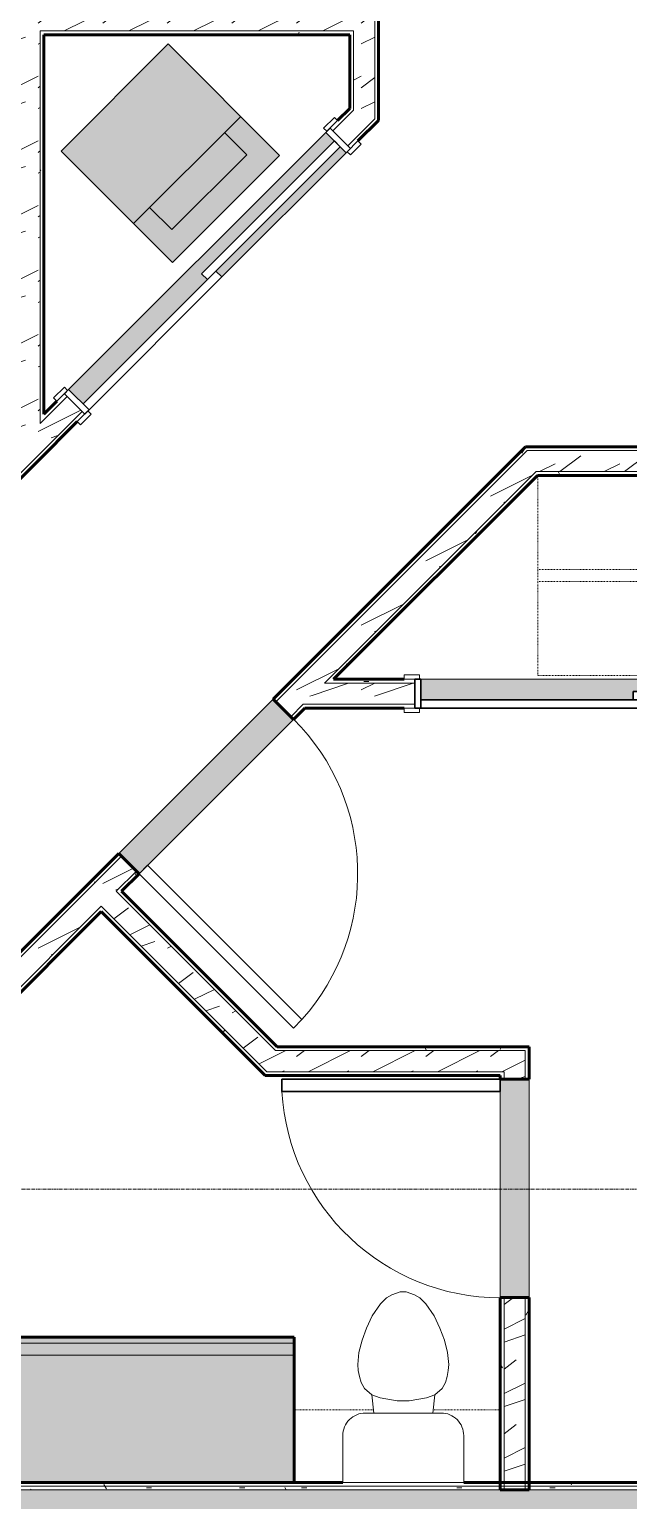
# Model space of a CAD drawing. Header units: inches. Extents: x -4061 to -1937, y 9836 to 11171.
# Drawn here: x -2349.9 to -2251.1, y 10415.8 to 10658.6 of the extents above; entities that cross this region are included whole.
import ezdxf

# ---------------------------------------------------------------- set-up
doc = ezdxf.new("R2010")
doc.units = ezdxf.units.IN
doc.header["$MEASUREMENT"] = 0
doc.linetypes.add('Dash', pattern=[0.25, 0.125, -0.125])
doc.linetypes.add('Grid Line 1_2_', pattern=[0.8749999999999999, 0.4999999999999999, -0.125, 0.125, -0.125])
for name, color, linetype, lineweight in [('0-1', 7, 'Continuous', 5), ('0-2', 250, 'Continuous', 9), ('A-DOOR-1', 250, 'Continuous', 9), ('A-DOOR-2', 50, 'Continuous', 30), ('A-DOOR-FRAM-1', 50, 'Continuous', 30), ('A-WALL', 113, 'Continuous', 18), ('A-WALL-1', 8, 'Continuous', 5), ('A-WALL-2', 10, 'Continuous', 60), ('A-WALL-3', 7, 'Continuous', 18), ('A-WALL-PATT-1', 250, 'Continuous', 9), ('A-WALL-PATT-2', 253, 'Continuous', 9), ('A-WALL-PATT-4', 111, 'Continuous', 9), ('I-WALL-2', 2, 'Continuous', 60), ('P-SANR-FIXT-2', 250, 'Continuous', 9), ('P-SANR-FIXT-3', 55, 'Continuous', 9), ('Q-CASE-1', 253, 'Continuous', 9), ('Q-CASE-2', 10, 'Continuous', 60), ('Q-CASE-3', 250, 'Continuous', 9), ('Q-CASE-HDLN-1', 250, 'Dash', 9), ('S-GRID-1', 1, 'Grid Line 1_2_', 9)]:
    doc.layers.add(name, color=color, linetype=linetype, lineweight=lineweight)
pattern_1 = [(0, (-88.066, -241.96), (20.48, 5.12), [0.845, -14.515, 0.845, -14.515, -81.92]), (0, (-88.066, -241.96), (20.48, 5.12), [-30.72, 0.845, -29.875, 0.845, -14.515, -35.84]), (0, (-88.066, -241.96), (20.48, 5.12), [-76.8, 0.845, -9.395, 0.845, -24.755]), (120, (-80.38600000000001, -239.4), (-14.67405006737632, 15.1762002695053), [0.8449999999999999, -14.515, 0.8449999999999999, -14.515, -81.91999999999999]), (120, (-80.38600000000001, -239.4), (-14.67405006737632, 15.1762002695053), [-30.72, 0.8449999999999999, -29.875, 0.8449999999999999, -14.515, -35.84]), (120, (-80.38600000000001, -239.4), (-14.67405006737632, 15.1762002695053), [-76.79999999999998, 0.8449999999999999, -9.394999999999998, 0.8449999999999999, -24.755]), (240, (-77.82600000000001, -229.16), (-5.805949932623669, -20.2962002695053), [0.845, -14.515, 0.845, -14.515, -81.92]), (240, (-77.82600000000001, -229.16), (-5.805949932623669, -20.2962002695053), [-30.72, 0.845, -29.875, 0.845, -14.515, -35.84]), (240, (-77.82600000000001, -229.16), (-5.805949932623669, -20.2962002695053), [-76.8, 0.845, -9.395, 0.845, -24.755])]
pattern_2 = [(216.87, (-83.801, -231.298), (31.98716190389133, 21.32545714244463), [5.331, -47.981]), (206.565, (-77.404, -234.497), (-10.66247606731217, -10.66200980650436), [11.921, -11.921]), (198.435, (-77.404, -239.828), (-21.3244936496746, -10.66258686177925), [6.743999999999999, -26.974])]

# ---------------------------------------------------------------- blocks, each defined once
blk = doc.blocks.new('Single-Flush - 36_ x 84_-1372839-ENLARGED RCP - 2ND FLOOR PLAN - WEST')
at = {"layer": 'A-DOOR-1'}
blk.add_arc((18.00000000000094, 2.374999999999582), 36.06659275674493, 93.17885224191846, 179.9999999999998, dxfattribs=at)
at = {"layer": 'A-DOOR-2'}
for p, q in [((16, 2.374999999999781), (16, 38.38609708243906)), ((18.00000000000094, 38.38609708243906), (16, 38.38609708243906)), ((18.00000000000094, 2.374999999999781), (18.00000000000094, 38.38609708243906)), ((18.00000000000094, 2.374999999999781), (16, 2.374999999999781))]:
    blk.add_line(p, q, dxfattribs=at)
blk = doc.blocks.new('OD_CW_Closet - OD_CW_Closet-2069095-ENLARGED RCP - 2ND FLOOR PLAN - WEST')
at = {"layer": 'Q-CASE-HDLN-1'}
for p, q in [((0.7377049180327883, 8.999999999999615), (25.08857483285155, 8.999999999999615)), ((0.7377049180327869, -22.34999998190266), (0.7377049180327869, 7.650000018098431)), ((27.58857483285162, 8.999999999999615), (100.0885748328516, 8.999999999999615)), ((105.0885748328518, 8.999999999999615), (158.0498261120873, 8.999999999999615)), ((158.0498261120873, 8.999999999999615), (158.0498261120873, -24.00000000000042)), ((0.7377049180327883, -6.500000000000378), (158.0498261120873, -6.500000000000378)), ((0.7377049180327883, -8.500000000000377), (158.0498261120873, -8.500000000000377))]:
    blk.add_line(p, q, dxfattribs=at)
blk = doc.blocks.new('FOLDING_SLIDING CLOSET - 72_ x 80_-1372885-ENLARGED RCP - 2ND FLOOR PLAN - WEST')
at = {"layer": 'A-DOOR-1'}
for p, q in [((-38.75000000000009, 3.250000000038078), (-36.25000000000008, 3.250000000038078)), ((-38.75000000000009, 2.500000000038504), (-38.75000000000009, 3.250000000038078)), ((-36.25000000000008, 2.500000000038504), (-38.75000000000009, 2.500000000038504)), ((-36.25000000000008, 3.250000000038078), (-36.25000000000008, 2.500000000038504)), ((36.24999999999989, 3.250000000038078), (38.74999999999988, 3.250000000038078)), ((36.24999999999989, 2.500000000038504), (36.24999999999989, 3.250000000038078)), ((38.74999999999988, 2.500000000038504), (36.24999999999989, 2.500000000038504)), ((38.74999999999988, 3.250000000038078), (38.74999999999988, 2.500000000038504)), ((-38.75000000000009, -2.250000000000026), (-36.25000000000011, -2.250000000000026)), ((-38.75000000000009, -3.000000000000026), (-38.75000000000009, -2.250000000000026)), ((-36.25000000000011, -2.250000000000026), (-36.25000000000011, -3.000000000000026)), ((36.24999999999987, -2.250000000000026), (38.74999999999987, -2.250000000000026)), ((36.24999999999987, -3.000000000000026), (36.24999999999987, -2.250000000000026)), ((38.74999999999987, -2.250000000000026), (38.74999999999987, -3.000000000000026)), ((-36.25000000000011, -3.000000000000026), (-38.75000000000009, -3.000000000000026)), ((38.74999999999987, -3.000000000000026), (36.24999999999987, -3.000000000000026))]:
    blk.add_line(p, q, dxfattribs=at)
at = {"layer": 'A-DOOR-2'}
for p, q in [((-1.000000000000097, 0.5000000000000034), (35.99999999999987, 0.5000000000000034)), ((-1.000000000000092, -0.8750000000000295), (-1.000000000000092, 0.5000000000000034)), ((35.99999999999987, 0.5000000000000034), (35.99999999999987, -0.8750000000000295)), ((-36.0000000000001, -0.8750000000000295), (0.9999999999999057, -0.8750000000000295)), ((-36.0000000000001, -2.250000000000026), (-36.0000000000001, -0.8750000000000295)), ((0.9999999999999057, -2.250000000000026), (-36.0000000000001, -2.250000000000026)), ((35.99999999999988, -0.8750000000000295), (-1.000000000000092, -0.8750000000000295)), ((0.9999999999999057, -0.8750000000000295), (0.9999999999999057, -2.250000000000026))]:
    blk.add_line(p, q, dxfattribs=at)
at = {"layer": 'A-DOOR-FRAM-1'}
for p, q in [((-37.00000000000011, 2.500000000038503), (-36.00000000000009, 2.500000000038503)), ((-37.00000000000011, -2.250000000000026), (-37.00000000000011, 2.500000000038503)), ((-36.00000000000009, 2.500000000038503), (-36.00000000000009, -2.250000000000026)), ((35.99999999999989, 2.500000000000038), (36.99999999999989, 2.500000000000038)), ((35.99999999999989, -2.249999999999949), (35.99999999999989, 2.500000000000038)), ((36.99999999999989, 2.500000000000038), (36.99999999999989, -2.249999999999949)), ((-36.00000000000009, -2.250000000000026), (-37.00000000000011, -2.250000000000026)), ((36.99999999999989, -2.249999999999949), (35.99999999999989, -2.249999999999949))]:
    blk.add_line(p, q, dxfattribs=at)
blk = doc.blocks.new('Stacked Washer and Dryer - 26_x25_ - Private-1372850-ENLARGED RCP - 2ND FLOOR PLAN - WEST')
at = {"layer": 'P-SANR-FIXT-3'}
blk.add_hatch(color=256, dxfattribs=at).paths.add_polyline_path([(13.75928960837251, 12.49999999999375), (-9.976020010071805e-12, 12.49999999998556), (4.68958205601666e-12, -12.50000000002956), (26.0000000000189, -12.50000000001421), (26.00000000000423, 12.50000000000091)], flags=0)
at = {"layer": 'P-SANR-FIXT-2'}
for p, q in [((26.00000000000047, 12.50000000000033), (8.686384944667224e-13, 12.50000000000033)), ((8.701080220912921e-13, -12.49999999999967), (8.701080220912921e-13, 12.50000000000033)), ((16.90625000000028, -12.49999999999867), (16.90625000000028, 12.50000000000132)), ((26.00000000000047, 12.50000000000033), (26.00000000000047, -12.49999999999967)), ((22.09375000000043, 8.749999999999945), (16.90625000000028, 8.749999999999945)), ((22.09375000000043, -8.74999999999979), (22.09375000000043, 8.749999999999945)), ((16.90625000000028, -8.74999999999979), (22.09375000000043, -8.74999999999979)), ((8.701080220912921e-13, -12.49999999999967), (26.00000000000047, -12.49999999999967))]:
    blk.add_line(p, q, dxfattribs=at)
blk = doc.blocks.new('FOLDING_SLIDING CLOSET - 60_ x 80_-1494136-ENLARGED RCP - 2ND FLOOR PLAN - WEST')
at = {"layer": 'A-DOOR-1'}
for p, q in [((-32.75000000000009, 3.250000000038136), (-30.25000000000008, 3.250000000038136)), ((-32.75000000000009, 2.500000000038504), (-32.75000000000009, 3.250000000038136)), ((-30.25000000000008, 2.500000000038504), (-32.75000000000009, 2.500000000038504)), ((-30.25000000000008, 3.250000000038136), (-30.25000000000008, 2.500000000038504)), ((30.2499999999999, 3.250000000038136), (32.74999999999988, 3.250000000038136)), ((30.2499999999999, 2.500000000038504), (30.2499999999999, 3.250000000038136)), ((32.74999999999988, 2.500000000038504), (30.2499999999999, 2.500000000038504)), ((32.74999999999988, 3.250000000038136), (32.74999999999988, 2.500000000038504)), ((-32.75000000000009, -2.250000000000026), (-30.25000000000011, -2.250000000000026)), ((-32.75000000000009, -3.000000000000026), (-32.75000000000009, -2.250000000000026)), ((-30.25000000000011, -2.250000000000026), (-30.25000000000011, -3.000000000000026)), ((30.24999999999988, -2.250000000000026), (32.74999999999986, -2.250000000000026)), ((30.24999999999988, -3.000000000000026), (30.24999999999988, -2.250000000000026)), ((32.74999999999986, -2.250000000000026), (32.74999999999986, -3.000000000000026)), ((-30.25000000000011, -3.000000000000026), (-32.75000000000009, -3.000000000000026)), ((32.74999999999986, -3.000000000000026), (30.24999999999988, -3.000000000000026))]:
    blk.add_line(p, q, dxfattribs=at)
at = {"layer": 'A-DOOR-2'}
for p, q in [((-1.000000000000092, 0.5000000000000034), (29.99999999999987, 0.5000000000000034)), ((-1.000000000000092, -0.8750000000000295), (-1.000000000000092, 0.5000000000000034)), ((29.99999999999987, 0.5000000000000034), (29.99999999999987, -0.8750000000000295)), ((-30.0000000000001, -0.8750000000000295), (0.9999999999999057, -0.8750000000000295)), ((-30.0000000000001, -2.250000000000026), (-30.0000000000001, -0.8750000000000295)), ((0.9999999999999057, -2.250000000000026), (-30.0000000000001, -2.250000000000026)), ((29.99999999999987, -0.8750000000000295), (-1.000000000000092, -0.8750000000000295)), ((0.9999999999999057, -0.8750000000000295), (0.9999999999999057, -2.250000000000026))]:
    blk.add_line(p, q, dxfattribs=at)
at = {"layer": 'A-DOOR-FRAM-1'}
for p, q in [((-31.0000000000001, 2.500000000038503), (-30.00000000000009, 2.500000000038503)), ((-31.0000000000001, -2.250000000000026), (-31.0000000000001, 2.500000000038503)), ((-30.00000000000009, 2.500000000038503), (-30.00000000000009, -2.250000000000026)), ((29.99999999999989, 2.500000000000038), (30.9999999999999, 2.500000000000038)), ((29.99999999999989, -2.249999999999949), (29.99999999999989, 2.500000000000038)), ((30.9999999999999, 2.500000000000038), (30.9999999999999, -2.249999999999949)), ((-30.00000000000009, -2.250000000000026), (-31.0000000000001, -2.250000000000026)), ((30.9999999999999, -2.249999999999949), (29.99999999999989, -2.249999999999949))]:
    blk.add_line(p, q, dxfattribs=at)
blk = doc.blocks.new('OD_CW_Base Cabinet - OD_CW_Base Cabinet-1866993-ENLARGED RCP - 2ND FLOOR PLAN - WEST')
at = {"layer": 'Q-CASE-1'}
for points in [[(51.70801709628847, -0.9999999999486275), (53.33026017200256, -0.9999999999472633), (53.33026017200154, 5.285016868583624e-11), (0.7377049180111043, 1.260502813238417e-11), (0.7377049180121275, -0.9999999999875084)], [(0.7377049180134917, -2.99999999998603), (53.33026017200392, -2.999999999945785), (53.33026017200256, -0.9999999999472633), (0.7377049180121275, -0.9999999999875084)], [(51.70801709630586, -23.99999999998908), (53.33026017201995, -23.99999999998772), (53.33026017200392, -2.99999999994543), (0.7377049180134917, -2.999999999985675), (0.7377049180295215, -24.00000000002796)]]:
    blk.add_hatch(color=256, dxfattribs=at).paths.add_polyline_path(points, flags=0)
at = {"layer": 'Q-CASE-2'}
for p, q in [((0.7377049180327883, -24.00000000000016), (0.7377049180327883, -1.225686219186169e-13)), ((0.7377049180327883, -1.212363542890667e-13), (53.33026017200721, -1.212363542890667e-13)), ((53.33026017200721, -1.212363542890667e-13), (53.33026017200721, -24.00000000000016)), ((53.33026017200721, -24.00000000000016), (0.7377049180327829, -24.00000000000016))]:
    blk.add_line(p, q, dxfattribs=at)
at = {"layer": 'Q-CASE-3'}
for p, q in [((0.7377049180333145, -1.56172163733484e-13), (0.7377049180333131, -1.000000000000157)), ((53.33026017200719, -2.304548049416629e-13), (0.7377049180333158, -1.56172163733484e-13)), ((53.33026017200719, -1.000000000000231), (0.7377049180333158, -1.000000000000157)), ((0.7377049180327816, -1.000000000000156), (0.7377049180327788, -2.999999999998606)), ((53.33026017200719, -1.000000000000231), (0.7377049180327829, -1.000000000000156)), ((53.33026017200719, -1.000000000000231), (53.33026017200719, -2.305378110634217e-13)), ((53.33026017200719, -2.999999999998681), (53.33026017200719, -1.000000000000231)), ((0.7377049180327786, -2.999999999998592), (0.7377049180327488, -24.00000000000016)), ((53.33026017200719, -2.999999999998667), (0.7377049180327829, -2.999999999998592)), ((53.33026017200715, -24.00000000000023), (53.33026017200719, -2.999999999998667)), ((53.33026017200715, -24.00000000000023), (0.737704918032751, -24.00000000000016))]:
    blk.add_line(p, q, dxfattribs=at)
blk = doc.blocks.new('Toilet-Domestic-3D - Toilet-Domestic-3D-1372870-ENLARGED RCP - 2ND FLOOR PLAN - WEST')
at = {"layer": 'P-SANR-FIXT-2'}
for p, q in [((-5.127195089653483, 8.000000000000119), (-3.739764113511693, 10.0000000000001)), ((-3.739764113511675, 10.00000000000013), (-2.739764113511752, 11.00000000000004)), ((-2.739764113511752, 11.00000000000004), (-1.873738709727293, 11.50000000000007)), ((-1.8737387097273, 11.50000000000006), (-0.5000000000001319, 12.00000000000002)), ((-0.5000000000001313, 12.00000000000002), (0.5000000000001497, 12.00000000000002)), ((0.5000000000001499, 12.00000000000002), (1.87373870972732, 11.50000000000006)), ((1.873738709727307, 11.50000000000006), (2.73976411351174, 11.00000000000005)), ((2.739764113511739, 11.00000000000005), (3.73976411351172, 10.00000000000006)), ((3.739764113511725, 10.00000000000005), (5.127195089653514, 8.00000000000006)), ((-6.059810405963483, 6.000000000000149), (-5.127195089653489, 8.000000000000112)), ((5.12719508965351, 8.000000000000068), (6.059810405963534, 6.000000000000026)), ((-6.787750874495902, 4.000000000000084), (-6.05981040596345, 6.000000000000223)), ((6.05981040596353, 6.000000000000034), (6.787750874495948, 3.999999999999969)), ((-7.325688514504693, 1.99238939618356), (-6.787750874495926, 4.000000000000002)), ((6.787750874495935, 4.000000000000014), (7.325688514504699, 1.99238939618353)), ((-7.50000000000002, -2.626845807189435e-14), (-7.325688514504699, 1.992389396183531)), ((7.325688514504699, 1.992389396183527), (7.50000000000002, -8.759659664292484e-14)), ((-7.412844257252363, -0.9961946980916817), (-7.50000000000002, -3.647082635893638e-14)), ((-7.235846299147757, -1.999999999999842), (-7.412844257252363, -0.9961946980916907)), ((-6.967897106716618, -2.999999999999916), (-7.235846299147756, -1.999999999999837)), ((7.235846299147753, -1.999999999999948), (6.967897106716618, -2.999999999999932)), ((7.412844257252371, -0.9961946980917603), (7.235846299147749, -1.999999999999968)), ((7.500000000000021, -7.083352582108447e-14), (7.412844257252374, -0.9961946980917403)), ((-6.401133212130356, -3.999999999999926), (-6.967897106716618, -2.999999999999912)), ((-5.209379619536154, -4.999999999999911), (-6.401133212130357, -3.999999999999923)), ((6.401133212130349, -3.999999999999955), (5.209379619536155, -4.999999999999936)), ((6.967897106716618, -2.999999999999936), (6.40113321213035, -3.999999999999953)), ((-3.835640909808955, -5.499999999999876), (-5.209379619536155, -4.99999999999991)), ((-4.861662917351556, -8.023778450744098), (-5.209379619536154, -4.999999999999911)), ((-0.9999999999997728, -5.999999999999972), (-3.835640909808916, -5.499999999999884)), ((0.9999999999997808, -5.999999999999972), (-0.9999999999997728, -5.999999999999972)), ((3.835640909808861, -5.499999999999932), (0.9999999999997848, -5.999999999999972)), ((5.209379619536155, -4.999999999999937), (3.835640909808857, -5.499999999999933)), ((4.861662917351547, -8.023778450744098), (5.209379619536154, -4.999999999999936)), ((6.24999999999998, -8.023778450744098), (-6.250000000000018, -8.023778450744098)), ((-9.976221549255797, -11.74999999999998), (-9.976221549255797, -19.47622154925572)), ((9.976221549255834, -19.47622154925572), (9.976221549255834, -11.74999999999989)), ((-9.976221549255797, -19.47622154925572), (9.976221549255834, -19.47622154925572))]:
    blk.add_line(p, q, dxfattribs=at)
for centre, radius, start, end in [((-6.249999999999996, -11.74999999999996), 3.726221549255814, 90.00000000000034, 180.0000000000004), ((6.250000000000004, -11.74999999999991), 3.726221549255821, 3.244165775092787e-13, 90.00000000000044)]:
    blk.add_arc(centre, radius, start, end, dxfattribs=at)
blk = doc.blocks.new('OD_CW_Upper Cabinet - OD_CW_Upper Cabinet-V16-ENLARGED RCP - 2ND FLOOR PLAN - WEST')
at = {"layer": 'Q-CASE-HDLN-1'}
for p, q in [((0.7377049180327883, 11.99999999999999), (11.8130761821057, 11.99999999999999)), ((21.66233365034822, 11.99999999999999), (34.73770491801893, 11.99999999999999))]:
    blk.add_line(p, q, dxfattribs=at)
blk = doc.blocks.new('CTR - 1st Phase - Unit Layouts_rvt-1-ENLARGED RCP - 2ND FLOOR PLAN - WEST')
at = {"layer": 'A-WALL-1'}
h = blk.add_hatch(color=256, dxfattribs=at)
h.paths.add_polyline_path([(-2341.065298045341, 10596.8203511495), (-2320.559201390973, 10617.32644780395), (-2321.531473215107, 10618.29871962808), (-2299.611162998369, 10640.21902984491), (-2301.025376560745, 10641.63324340728), (-2343.451783431821, 10599.20683653603), (-2341.242074740634, 10596.99712784479)], flags=0)
h.paths.add_polyline_path([(-2318.17271600447, 10617.7683895422), (-2297.666619350102, 10638.27448619665), (-2298.638891174236, 10639.24675802078), (-2319.144987828603, 10618.74066136633)], flags=0)
h = blk.add_hatch(color=256, dxfattribs=at)
h.paths.add_polyline_path([(-2213.324606593802, 10546.60490883336), (-2213.324606593796, 10547.97990883343), (-2248.324606593793, 10547.97990883343), (-2248.324606593793, 10546.60490883336), (-2246.552822932496, 10546.60490883351)], flags=0)
h.paths.add_polyline_path([(-2285.324606593796, 10547.97990883344), (-2250.324606593798, 10547.97990883343), (-2250.324606593798, 10549.35490883351), (-2213.324606593796, 10549.35490883351), (-2213.324606593796, 10551.35490883351), (-2285.324606593802, 10551.35490883333), (-2285.324606593802, 10550.72990883333)], flags=0)
for points in [[(-2331.831734720994, 10519.25655708306), (-2306.375890598337, 10544.71240120583), (-2309.734647808981, 10548.07115841646), (-2335.190491931638, 10522.61531429369), (-2332.273676459237, 10519.6984988213)], [(-2272.24655082083, 10449.33604153159), (-2267.49655082083, 10449.33604153159), (-2267.496550820902, 10485.3360415316), (-2272.246550820902, 10485.3360415316), (-2272.246550820902, 10472.5325358691)]]:
    blk.add_hatch(color=256, dxfattribs=at).paths.add_polyline_path(points, flags=0)
at = {"layer": 'A-WALL-PATT-1'}
h = blk.add_hatch(dxfattribs=at)
h.set_pattern_fill('FP_1', color=256, style=0, pattern_type=2)
h.set_pattern_definition(pattern_1)
h.paths.add_polyline_path([(-2297.073736657839, 10645.58488331022), (-2296.448736657839, 10646.20988331023), (-2296.448736657839, 10658.3799088787), (-2297.073736657839, 10658.37990887873), (-2297.073736657839, 10657.75490887873)], flags=0)
h.paths.add_polyline_path([(-2296.448736657839, 10661.8799088787), (-2296.448736657839, 10668.12990885985), (-2297.073736657845, 10668.12990885985), (-2297.073736657844, 10661.8799088787)], flags=0)
h.paths.add_polyline_path([(-2297.073736657907, 10704.12990885986), (-2296.448736658117, 10704.12990885986), (-2296.448736658116, 10843.13939609167), (-2297.073736658116, 10843.13939609167), (-2297.073736657907, 10752.75067778563)], flags=0)
h = blk.add_hatch(dxfattribs=at)
h.set_pattern_fill('FP_1', color=256, style=0, pattern_type=2)
h.set_pattern_definition(pattern_1)
h.paths.add_polyline_path([(-2292.948736657826, 10643.87625236543), (-2292.323736657816, 10644.50125236545), (-2292.323736657854, 10668.12990885985), (-2292.948736657826, 10668.12990885985), (-2292.948736657826, 10644.50125236544)], flags=0)
h.paths.add_polyline_path([(-2292.948736657908, 10704.12990885986), (-2292.323736658117, 10704.12990885986), (-2292.323736658116, 10843.13939609167), (-2292.948736657907, 10843.13939609167), (-2292.948736657908, 10706.44960029473)], flags=0)
h = blk.add_hatch(dxfattribs=at)
h.set_pattern_fill('FP_1', color=256, style=0, pattern_type=2)
h.set_pattern_definition(pattern_1)
h.paths.add_polyline_path([(-2308.638051599315, 10657.75490887873), (-2297.073736657839, 10657.75490887873), (-2297.073736657839, 10658.3799088787), (-2348.173736657745, 10658.37990887873), (-2348.173736657745, 10657.75490887873), (-2332.67868249844, 10657.75490887873)], flags=0)
h.paths.add_polyline_path([(-2389.373736781932, 10657.75490887873), (-2351.67373665784, 10657.75490887873), (-2351.67373665784, 10658.37990887873), (-2408.373736681265, 10658.37990887876), (-2408.373736681265, 10657.75490887873), (-2394.123736781945, 10657.75490887873)], flags=0)
h.paths.add_polyline_path([(-2445.998736681285, 10657.75490887878), (-2442.373736681263, 10657.75490887878), (-2442.373736681263, 10658.37990887878), (-2445.998736681268, 10658.37990887878)], flags=0)
h.paths.add_polyline_path([(-2449.498736681265, 10657.75490887879), (-2449.498736681265, 10658.37990887878), (-2510.123736679666, 10658.36715377677), (-2510.123736679666, 10657.75490887926), (-2450.12373667964, 10657.75490887926)], flags=0)
h = blk.add_hatch(dxfattribs=at)
h.set_pattern_fill('FP_1', color=256, style=0, pattern_type=2)
h.set_pattern_definition(pattern_1)
h.paths.add_polyline_path([(-2348.173736657746, 10594.48488331009), (-2347.548736657746, 10595.10988331009), (-2347.548736657746, 10657.75490887873), (-2348.173736657745, 10657.75490887873), (-2348.173736657746, 10595.58291428243)], flags=0)
h = blk.add_hatch(dxfattribs=at)
h.set_pattern_fill('FP_1', color=256, style=0, pattern_type=2)
h.set_pattern_definition(pattern_1)
h.paths.add_polyline_path([(-2480.620014749118, 10461.15472174169), (-2440.59057749715, 10501.18415899382), (-2441.032519235393, 10501.62610073206), (-2481.06195648736, 10461.59666347993)], flags=0)
h.paths.add_polyline_path([(-2415.134733374488, 10526.64000311658), (-2411.422422774685, 10530.3523137164), (-2411.864364512927, 10530.79425545465), (-2415.576675112726, 10527.08194485483)], flags=0)
h.paths.add_polyline_path([(-2408.947549040537, 10532.82718745056), (-2351.673736657817, 10590.10099983352), (-2351.673736657841, 10590.98488330998), (-2409.389490778778, 10533.2691291888)], flags=0)
h.paths.add_polyline_path([(-2348.173736657746, 10593.6009998336), (-2343.716948474788, 10598.05778801657), (-2344.158890213031, 10598.49972975482), (-2348.173736657746, 10594.48488331009), (-2348.173736657746, 10593.88506636041)], flags=0)
h.paths.add_polyline_path([(-2299.876328041316, 10641.89840845023), (-2296.448736657839, 10645.32599983374), (-2296.448736657839, 10646.20988331023), (-2300.318269779559, 10642.34035018847)], flags=0)
h = blk.add_hatch(dxfattribs=at)
h.set_pattern_fill('FP_1', color=256, style=0, pattern_type=2)
h.set_pattern_definition(pattern_1)
h.paths.add_polyline_path([(-2477.703199276717, 10458.2379062693), (-2437.673762024753, 10498.26734352143), (-2438.115703762996, 10498.70928525967), (-2478.14514101496, 10458.67984800754)], flags=0)
h.paths.add_polyline_path([(-2412.21791790209, 10523.72318764419), (-2340.800133002391, 10595.14097254419), (-2341.242074740634, 10595.58291428243), (-2412.659859640332, 10524.16512938244)], flags=0)
h.paths.add_polyline_path([(-2296.959512568915, 10638.98159297784), (-2292.323736657816, 10643.61736888896), (-2292.323736657816, 10644.50125236545), (-2297.401454307159, 10639.42353471608)], flags=0)
h = blk.add_hatch(dxfattribs=at)
h.set_pattern_fill('FP_1', color=256, style=0, pattern_type=2)
h.set_pattern_definition(pattern_1)
h.paths.add_polyline_path([(-2438.193607877787, 10418.72831487059), (-2438.132526637944, 10418.78939611043), (-2438.25468911763, 10418.78939611043)], flags=0)
h.paths.add_polyline_path([(-2437.773769447693, 10419.14815330068), (-2427.587006160006, 10429.33491658841), (-2428.028947898252, 10429.77685832665), (-2438.198217918015, 10419.572601771), (-2437.795872755839, 10419.17025660883)], flags=0)
h.paths.add_polyline_path([(-2375.261104352323, 10481.66081839633), (-2334.748550193395, 10522.17337255545), (-2335.190491931638, 10522.61531429369), (-2375.703046090568, 10482.10276013458)], flags=0)
h.paths.add_polyline_path([(-2309.292706070738, 10547.62921667822), (-2267.792013915589, 10589.12990883356), (-2268.675897392073, 10589.12990883356), (-2309.734647808981, 10548.07115841646), (-2309.364517424542, 10547.70102803203)], flags=0)
h = blk.add_hatch(dxfattribs=at)
h.set_pattern_fill('FP_1', color=256, style=0, pattern_type=2)
h.set_pattern_definition(pattern_1)
h.paths.add_polyline_path([(-2268.675897392073, 10589.12990883356), (-2242.900738337433, 10589.12990883362), (-2242.900738337433, 10589.75490883362), (-2268.050897392075, 10589.75490883361)], flags=0)
h.paths.add_polyline_path([(-2076.173736679718, 10589.12990883397), (-2076.173736679718, 10589.75490883362), (-2239.400738337433, 10589.75490883362), (-2239.400738337433, 10589.12990883397), (-2076.798736674666, 10589.12990883397)], flags=0)
h = blk.add_hatch(dxfattribs=at)
h.set_pattern_fill('FP_1', color=256, style=0, pattern_type=2)
h.set_pattern_definition(pattern_1)
h.paths.add_polyline_path([(-2134.824606593792, 10585.0049088339), (-2108.098736657093, 10585.0049088339), (-2108.098736657093, 10585.62990883356), (-2266.342266447276, 10585.62990883356), (-2266.967266446937, 10585.0049088339), (-2143.481874438515, 10585.0049088339)], flags=0)
h.paths.add_polyline_path([(-2076.798736657249, 10585.00490883391), (-2076.173736657202, 10585.00490883391), (-2076.17373665721, 10585.6299088339), (-2104.598736657094, 10585.6299088339), (-2104.598736657094, 10585.00490883391), (-2093.262895474916, 10585.00490883391)], flags=0)
h = blk.add_hatch(dxfattribs=at)
h.set_pattern_fill('FP_1', color=256, style=0, pattern_type=2)
h.set_pattern_definition(pattern_1)
h.paths.add_polyline_path([(-2433.18277916965, 10418.78939611043), (-2432.298895693168, 10418.78939611043), (-2424.670190687609, 10426.41810111602), (-2425.112132425854, 10426.86004285427), (-2432.801918671254, 10419.17025660883)], flags=0)
h.paths.add_polyline_path([(-2372.344288879923, 10478.74400292395), (-2367.858347385315, 10483.22994441858), (-2368.300289123558, 10483.67188615682), (-2372.786230618167, 10479.18594466219)], flags=0)
h.paths.add_polyline_path([(-2365.383473651169, 10485.70481815273), (-2337.629532489669, 10513.45875931436), (-2338.07147422791, 10513.9007010526), (-2365.825415389411, 10486.14675989097)], flags=0)
h.paths.add_polyline_path([(-2335.154658755522, 10515.93363304852), (-2331.831734720994, 10519.25655708306), (-2332.273676459237, 10519.6984988213), (-2335.596600493762, 10516.37557478676)], flags=0)
h.paths.add_polyline_path([(-2306.375890598337, 10544.71240120583), (-2303.858382970858, 10547.22990883332), (-2304.742266447342, 10547.22990883332), (-2306.81783233658, 10545.15434294408)], flags=0)
h.paths.add_polyline_path([(-2300.358382970867, 10550.72990883333), (-2266.083382970791, 10585.00490883355), (-2266.967266447275, 10585.00490883355), (-2301.24226644735, 10550.72990883333)], flags=0)
h = blk.add_hatch(dxfattribs=at)
h.set_pattern_fill('FP_1', color=256, style=0, pattern_type=2)
h.set_pattern_definition(pattern_1)
h.paths.add_polyline_path([(-2299.733382970869, 10550.72990883333), (-2286.324606593803, 10550.72990883333), (-2286.324606593803, 10551.35490883333), (-2299.733382970869, 10551.35490883333), (-2300.358382970867, 10550.72990883333)], flags=0)
h.paths.add_polyline_path([(-2212.324606593792, 10550.72990883352), (-2208.824606593802, 10550.72990883352), (-2208.824606593802, 10551.35490883351), (-2212.324606593792, 10551.35490883351)], flags=0)
h.paths.add_polyline_path([(-2134.824606593792, 10550.72990883373), (-2108.098736657022, 10550.72990883379), (-2108.098736657022, 10551.35490883372), (-2134.824606593792, 10551.35490883372)], flags=0)
h.paths.add_polyline_path([(-2076.79873665725, 10550.72990883379), (-2076.173736679718, 10550.72990883379), (-2076.173736679718, 10551.35490883373), (-2104.598736657023, 10551.35490883373), (-2104.598736657023, 10550.72990883379), (-2077.933902729158, 10550.72990883379)], flags=0)
h = blk.add_hatch(dxfattribs=at)
h.set_pattern_fill('FP_1', color=256, style=0, pattern_type=2)
h.set_pattern_definition(pattern_1)
h.paths.add_polyline_path([(-2304.483382970857, 10546.60490883332), (-2286.324606593803, 10546.60490883332), (-2286.324606593803, 10547.22990883332), (-2303.858382970858, 10547.22990883332)], flags=0)
h.paths.add_polyline_path([(-2210.574606593791, 10546.60490883351), (-2208.824606593802, 10546.60490883351), (-2208.824606593802, 10547.22990883351), (-2212.324606593792, 10547.22990883351), (-2212.324606593792, 10546.60490883351)], flags=0)
h.paths.add_polyline_path([(-2124.860059696915, 10546.60490883367), (-2076.173736679717, 10546.60490883367), (-2076.173736679717, 10547.22990883355), (-2134.824606593792, 10547.22990883367), (-2134.824606593792, 10546.60490883367), (-2133.074606593792, 10546.60490883367)], flags=0)
h = blk.add_hatch(dxfattribs=at)
h.set_pattern_fill('FP_1', color=256, style=0, pattern_type=2)
h.set_pattern_definition(pattern_1)
h.paths.add_polyline_path([(-2310.756814706522, 10485.96104153132), (-2310.131814706519, 10485.96104153132), (-2337.629532489669, 10513.45875931436), (-2338.07147422791, 10513.01681757612), (-2311.015698183002, 10485.96104153132)], flags=0)
h = blk.add_hatch(dxfattribs=at)
h.set_pattern_fill('FP_1', color=256, style=0, pattern_type=2)
h.set_pattern_definition(pattern_1)
h.paths.add_polyline_path([(-2268.121550820911, 10490.08604153141), (-2267.496550820912, 10490.08604153141), (-2267.496550820912, 10490.71104153141), (-2309.04818376174, 10490.71104153133), (-2308.423183761738, 10490.08604153141), (-2285.324606593796, 10490.08604153141)], flags=0)
h = blk.add_hatch(dxfattribs=at)
h.set_pattern_fill('FP_1', color=256, style=0, pattern_type=2)
h.set_pattern_definition(pattern_1)
h.paths.add_polyline_path([(-2267.521121023094, 10418.78939611043), (-2267.496550820767, 10418.78939611043), (-2267.49655082083, 10449.3360415316), (-2268.121550820767, 10449.3360415316), (-2268.121550820767, 10418.78939611043)], flags=0)
h.paths.add_polyline_path([(-2267.496550820902, 10485.33604153161), (-2267.496550820912, 10490.08604153133), (-2268.121550820911, 10490.08604153133), (-2268.121550820911, 10485.33604153161)], flags=0)
h = blk.add_hatch(dxfattribs=at)
h.set_pattern_fill('FP_1', color=256, style=0, pattern_type=2)
h.set_pattern_definition(pattern_1)
h.paths.add_polyline_path([(-2272.24655082083, 10418.78939611043), (-2271.62155082083, 10418.78939611043), (-2271.62155082083, 10449.3360415316), (-2272.24655082083, 10449.3360415316), (-2272.24655082083, 10434.94828978764)], flags=0)
h.paths.add_polyline_path([(-2272.246550820902, 10485.33604153161), (-2271.621550820904, 10485.33604153161), (-2271.621550820904, 10485.96104153133), (-2272.246550820902, 10485.96104153133), (-2272.246550820902, 10485.84943438854)], flags=0)
at = {"layer": 'A-WALL-PATT-2'}
h = blk.add_hatch(dxfattribs=at)
h.set_pattern_fill('FP_2', color=256, style=0, pattern_type=2)
h.set_pattern_definition(pattern_2)
h.paths.add_polyline_path([(-2296.448736657839, 10645.32599983374), (-2292.948736657826, 10648.82599983375), (-2292.948736657826, 10668.12990885985), (-2296.448736657839, 10668.12990885985), (-2296.448736657839, 10645.58488331022)], flags=0)
h.paths.add_polyline_path([(-2294.841370380283, 10704.12990885985), (-2292.948736657908, 10704.12990885985), (-2292.948736657907, 10843.13939609166), (-2296.448736658116, 10843.13939609166), (-2296.448736658117, 10704.12990885985)], flags=0)
h = blk.add_hatch(dxfattribs=at)
h.set_pattern_fill('FP_2', color=256, style=0, pattern_type=2)
h.set_pattern_definition(pattern_2)
h.paths.add_polyline_path([(-2297.073736657839, 10658.3799088787), (-2296.448736657839, 10658.3799088787), (-2296.448736657839, 10661.8799088787), (-2408.373736681265, 10661.87990887875), (-2408.373736681265, 10661.62990887876), (-2372.373736681263, 10661.62990887874), (-2372.373736681263, 10658.62990887874), (-2408.373736681265, 10658.62990887876), (-2408.373736681265, 10658.37990887876), (-2307.868793915527, 10658.3799088787)], flags=0)
h.paths.add_polyline_path([(-2449.498736681264, 10658.37990887878), (-2442.373736681263, 10658.37990887878), (-2442.373736681263, 10661.87990887881), (-2510.123736679339, 10661.87990887881), (-2510.123736679666, 10658.37990887878), (-2450.12373667964, 10658.37990887878)], flags=0)
h = blk.add_hatch(dxfattribs=at)
h.set_pattern_fill('FP_2', color=256, style=0, pattern_type=2)
h.set_pattern_definition(pattern_2)
h.paths.add_polyline_path([(-2351.67373665774, 10590.1009998336), (-2348.173736657746, 10593.6009998336), (-2348.173736657841, 10658.37990887873), (-2351.67373665784, 10658.37990887873), (-2351.673736657739, 10590.35988331008)], flags=0)
h = blk.add_hatch(dxfattribs=at)
h.set_pattern_fill('FP_2', color=256, style=0, pattern_type=2)
h.set_pattern_definition(pattern_2)
h.paths.add_polyline_path([(-2478.14514101496, 10458.67984800754), (-2438.115703762996, 10498.70928525967), (-2440.59057749715, 10501.18415899382), (-2480.620014749118, 10461.15472174169)], flags=0)
h.paths.add_polyline_path([(-2412.659859640332, 10524.16512938244), (-2341.242074740634, 10595.58291428243), (-2343.716948474788, 10598.05778801657), (-2415.134733374488, 10526.64000311658)], flags=0)
h.paths.add_polyline_path([(-2297.401454307159, 10639.42353471608), (-2292.948736657826, 10643.87625236543), (-2292.948736657826, 10648.82599983375), (-2299.876328041316, 10641.89840845023), (-2297.489842654806, 10639.51192306373)], flags=0)
h = blk.add_hatch(dxfattribs=at)
h.set_pattern_fill('FP_2', color=256, style=0, pattern_type=2)
h.set_pattern_definition(pattern_2)
h.paths.add_polyline_path([(-2271.292013915581, 10585.62990883355), (-2076.173736679718, 10585.6299088339), (-2076.17373665721, 10589.12990883397), (-2267.792013915589, 10589.12990883361)], flags=0)
h = blk.add_hatch(dxfattribs=at)
h.set_pattern_fill('FP_2', color=256, style=0, pattern_type=2)
h.set_pattern_definition(pattern_2)
h.paths.add_polyline_path([(-2437.654933673623, 10418.18964066643), (-2437.204436588406, 10418.78939611043), (-2433.18277916965, 10418.78939611043), (-2425.112132425854, 10426.86004285427), (-2427.587006160006, 10429.33491658841), (-2438.193607877787, 10418.72831487059), (-2437.673895733923, 10418.20860272672)], flags=0)
h.paths.add_polyline_path([(-2372.786230618167, 10479.18594466219), (-2332.273676459237, 10519.6984988213), (-2334.748550193395, 10522.17337255545), (-2375.261104352323, 10481.66081839633), (-2372.874618965786, 10479.27433300981)], flags=0)
h.paths.add_polyline_path([(-2306.81783233658, 10545.15434294408), (-2266.342266447276, 10585.62990883355), (-2271.292013915581, 10585.62990883355), (-2309.292706070738, 10547.62921667822), (-2307.868793915528, 10546.20530452302)], flags=0)
h = blk.add_hatch(dxfattribs=at)
h.set_pattern_fill('FP_2', color=256, style=0, pattern_type=2)
h.set_pattern_definition(pattern_2)
h.paths.add_polyline_path([(-2304.742266447344, 10547.22990883332), (-2286.324606593803, 10547.22990883332), (-2286.324606593803, 10550.72990883333), (-2301.242266447351, 10550.72990883333), (-2304.271147248639, 10547.70102803203)], flags=0)
h.paths.add_polyline_path([(-2212.324606593792, 10547.22990883351), (-2208.824606593802, 10547.22990883351), (-2208.824606593802, 10550.72990883352), (-2212.324606593792, 10550.72990883352), (-2212.324606593792, 10547.70102803203)], flags=0)
h.paths.add_polyline_path([(-2076.798736679717, 10547.22990883367), (-2076.173736679717, 10547.22990883367), (-2076.173736679718, 10550.72990883379), (-2134.824606593792, 10550.72990883373), (-2134.824606593792, 10547.22990883367), (-2123.920880966432, 10547.22990883367)], flags=0)
h = blk.add_hatch(dxfattribs=at)
h.set_pattern_fill('FP_2', color=256, style=0, pattern_type=2)
h.set_pattern_definition(pattern_2)
h.paths.add_polyline_path([(-2309.307067238222, 10486.58604153132), (-2305.807067238214, 10486.5860415314), (-2335.596600493762, 10516.37557478676), (-2338.07147422791, 10513.9007010526), (-2310.756814706522, 10486.58604153132)], flags=0)
h = blk.add_hatch(dxfattribs=at)
h.set_pattern_fill('FP_2', color=256, style=0, pattern_type=2)
h.set_pattern_definition(pattern_2)
h.paths.add_polyline_path([(-2286.324606593803, 10486.58604153133), (-2268.121550820911, 10486.5860415314), (-2268.121550820911, 10490.08604153141), (-2309.307067238222, 10490.08604153132), (-2305.807067238214, 10486.5860415314), (-2304.923183761732, 10486.58604153133)], flags=0)
h = blk.add_hatch(dxfattribs=at)
h.set_pattern_fill('FP_2', color=256, style=0, pattern_type=2)
h.set_pattern_definition(pattern_2)
h.paths.add_polyline_path([(-2271.48395768775, 10418.78939611043), (-2268.121550820767, 10418.78939611043), (-2268.121550820767, 10449.3360415316), (-2271.621550820767, 10449.3360415316), (-2271.621550820767, 10418.78939611043)], flags=0)
h.paths.add_polyline_path([(-2268.121550820911, 10485.33604153161), (-2268.121550820911, 10486.58604153133), (-2271.621550820904, 10486.58604153133), (-2271.621550820904, 10485.33604153161), (-2268.34476510658, 10485.33604153161)], flags=0)
at = {"layer": 'A-WALL-2'}
for p, q in [((-2292.323736657851, 10668.12990885984), (-2292.323736657824, 10650.33488331022)), ((-2297.073736657835, 10657.75490887869), (-2347.548736657838, 10657.75490887871)), ((-2347.548736657838, 10657.75490887871), (-2347.548736657744, 10595.10988331008)), ((-2297.073736657817, 10645.58488331021), (-2297.073736657836, 10657.75490887869)), ((-2292.323736657824, 10650.33488331022), (-2292.323736657815, 10644.50125236543)), ((-2299.080832912456, 10643.57778705556), (-2297.073736657817, 10645.58488331021)), ((-2292.323736657815, 10644.50125236543), (-2292.323736657814, 10643.61736888895)), ((-2292.323736657814, 10643.61736888895), (-2295.722075701839, 10640.21902984491)), ((-2347.548736657744, 10595.10988331008), (-2345.39632708008, 10597.26229288775)), ((-2342.037569869462, 10593.90353567709), (-2412.217917902087, 10523.72318764418)), ((-2272.80089739206, 10585.00490883354), (-2268.67589739207, 10589.12990883355)), ((-2268.67589739207, 10589.12990883355), (-2268.050897392071, 10589.75490883355)), ((-2268.050897392071, 10589.75490883355), (-2243.525738337431, 10589.7549088336)), ((-2309.734647808978, 10548.07115841645), (-2272.80089739206, 10585.00490883354)), ((-2266.083382970789, 10585.00490883355), (-2299.733382970866, 10551.35490883332)), ((-2108.723736657089, 10585.00490883389), (-2266.083382970789, 10585.00490883355)), ((-2299.733382970866, 10551.35490883332), (-2288.074606593799, 10551.35490883334)), ((-2306.375890598334, 10544.71240120582), (-2309.734647808978, 10548.07115841645)), ((-2304.483382970855, 10546.60490883331), (-2306.375890598334, 10544.71240120582)), ((-2288.07460659379, 10546.60490883334), (-2304.483382970854, 10546.60490883331)), ((-2374.465609223489, 10483.34019700164), (-2335.190491931635, 10522.61531429368)), ((-2335.190491931635, 10522.61531429368), (-2331.831734720991, 10519.25655708305)), ((-2331.831734720991, 10519.25655708305), (-2334.712717017278, 10516.37557478675)), ((-2334.712717017278, 10516.37557478675), (-2309.048183761737, 10490.71104153131)), ((-2338.071474227906, 10513.0168175761), (-2364.941531912924, 10486.14675989096)), ((-2311.015698183, 10485.96104153131), (-2338.071474227906, 10513.0168175761)), ((-2309.048183761736, 10490.71104153131), (-2267.496550820909, 10490.7110415314)), ((-2267.496550820909, 10490.7110415314), (-2267.496550820908, 10490.0860415314)), ((-2267.496550820908, 10490.0860415314), (-2267.4965508209, 10485.9610415314)), ((-2310.131814706515, 10485.96104153131), (-2311.015698183, 10485.96104153131)), ((-2304.298183761727, 10485.96104153132), (-2310.131814706515, 10485.96104153131)), ((-2272.2465508209, 10485.96104153139), (-2304.298183761726, 10485.96104153132)), ((-2272.246550820899, 10485.33604153158), (-2272.2465508209, 10485.96104153139)), ((-2267.4965508209, 10485.9610415314), (-2267.496550820898, 10485.33604153159)), ((-2267.496550820898, 10485.33604153159), (-2272.246550820899, 10485.33604153158)), ((-2272.246550820764, 10417.53939609168), (-2272.246550820827, 10449.33604153158)), ((-2272.246550820827, 10449.33604153158), (-2267.496550820827, 10449.33604153159)), ((-2267.496550820827, 10449.33604153159), (-2267.496550820764, 10417.53939609168)), ((-2267.496550820764, 10417.53939609168), (-2272.246550820764, 10417.53939609168))]:
    blk.add_line(p, q, dxfattribs=at)
at = {"layer": 'A-WALL-3'}
for p, q in [((-2292.948736657823, 10649.70988331022), (-2292.948736657851, 10668.12990885984)), ((-2348.173736657839, 10658.37990887872), (-2297.073736657836, 10658.37990887869)), ((-2348.173736657838, 10657.75490887871), (-2348.173736657839, 10658.37990887872)), ((-2296.448736657836, 10658.37990887869), (-2297.073736657836, 10658.37990887869)), ((-2296.448736657818, 10646.20988331021), (-2296.448736657836, 10658.37990887869)), ((-2348.173736657838, 10657.75490887871), (-2348.173736657743, 10594.48488331008)), ((-2292.948736657822, 10648.82599983374), (-2292.948736657823, 10649.70988331022)), ((-2292.948736657814, 10643.87625236543), (-2292.948736657822, 10648.82599983374)), ((-2296.448736657816, 10645.32599983373), (-2296.448736657818, 10646.20988331021)), ((-2299.876328041314, 10641.89840845022), (-2296.448736657816, 10645.32599983373)), ((-2297.401454307156, 10639.42353471607), (-2292.948736657815, 10643.87625236543)), ((-2301.025376560741, 10641.63324340727), (-2343.451783431821, 10599.20683653602)), ((-2318.172716004466, 10617.76838954219), (-2297.666619350099, 10638.27448619664)), ((-2348.173736657741, 10593.60099983359), (-2343.71694847479, 10598.05778801656)), ((-2412.65985964033, 10524.16512938242), (-2341.242074740631, 10595.58291428241)), ((-2348.173736657741, 10593.60099983359), (-2348.173736657743, 10594.48488331008)), ((-2267.792013915586, 10589.12990883355), (-2271.292013915578, 10585.62990883354)), ((-2242.900738337431, 10589.1299088336), (-2267.792013915586, 10589.12990883355)), ((-2271.292013915578, 10585.62990883354), (-2271.917013915577, 10585.00490883354)), ((-2266.342266447274, 10585.62990883355), (-2266.967266447272, 10585.00490883355)), ((-2108.098736657091, 10585.62990883389), (-2266.342266447274, 10585.62990883355)), ((-2309.292706070735, 10547.62921667821), (-2271.917013915577, 10585.00490883354)), ((-2301.242266447347, 10550.72990883332), (-2266.967266447272, 10585.00490883355)), ((-2300.358382970865, 10550.72990883332), (-2301.242266447349, 10550.72990883331)), ((-2286.324606593798, 10550.72990883335), (-2300.358382970864, 10550.72990883332)), ((-2213.324606593799, 10551.35490883349), (-2285.324606593799, 10551.35490883335)), ((-2309.734647808978, 10548.07115841645), (-2335.190491931634, 10522.61531429367)), ((-2306.817832336577, 10545.15434294406), (-2304.742266447341, 10547.22990883331)), ((-2303.858382970855, 10547.22990883331), (-2304.742266447339, 10547.22990883331)), ((-2286.324606593791, 10547.22990883335), (-2303.858382970855, 10547.22990883331)), ((-2331.83173472099, 10519.25655708305), (-2306.375890598334, 10544.71240120582)), ((-2375.261104352322, 10481.66081839632), (-2334.748550193392, 10522.17337255543)), ((-2335.596600493762, 10516.37557478675), (-2332.273676459234, 10519.69849882129)), ((-2335.154658755519, 10515.93363304851), (-2335.596600493761, 10516.37557478675)), ((-2335.154658755519, 10515.93363304851), (-2309.307067238219, 10490.08604153131)), ((-2365.825415389408, 10486.14675989096), (-2338.071474227908, 10513.90070105259)), ((-2337.629532489666, 10513.45875931435), (-2338.071474227909, 10513.90070105259)), ((-2337.629532489666, 10513.45875931435), (-2310.756814706519, 10486.58604153131)), ((-2309.307067238218, 10490.08604153131), (-2308.423183761735, 10490.08604153131)), ((-2308.423183761734, 10490.08604153131), (-2268.121550820908, 10490.08604153139)), ((-2268.121550820901, 10486.5860415314), (-2268.121550820908, 10490.08604153139)), ((-2310.756814706517, 10486.58604153131), (-2305.807067238211, 10486.58604153132)), ((-2305.807067238211, 10486.58604153132), (-2304.923183761729, 10486.58604153132)), ((-2304.923183761728, 10486.58604153132), (-2271.621550820901, 10486.58604153139)), ((-2271.6215508209, 10485.96104153139), (-2271.621550820901, 10486.58604153139)), ((-2271.621550820898, 10485.33604153158), (-2271.6215508209, 10485.96104153139)), ((-2268.1215508209, 10485.96104153139), (-2268.121550820901, 10486.5860415314)), ((-2268.121550820899, 10485.33604153159), (-2268.1215508209, 10485.96104153139)), ((-2272.246550820899, 10485.33604153158), (-2272.246550820827, 10449.33604153158)), ((-2267.496550820827, 10449.33604153159), (-2267.496550820898, 10485.33604153159)), ((-2271.621550820764, 10417.53939609168), (-2271.621550820827, 10449.33604153158)), ((-2268.121550820764, 10417.53939609168), (-2268.121550820827, 10449.33604153159))]:
    blk.add_line(p, q, dxfattribs=at)
at = {"layer": '0-2'}
for name, p, rotation in [('Stacked Washer and Dryer - 26_x25_ - Private-1372850-ENLARGED RCP - 2ND FLOOR PLAN - WEST', (-2335.861662675019, 10647.38732819776), 315.000000000145), ('FOLDING_SLIDING CLOSET - 60_ x 80_-1494136-ENLARGED RCP - 2ND FLOOR PLAN - WEST', (-2320.470813043325, 10618.65227301867), 45.00000000011767), ('OD_CW_Closet - OD_CW_Closet-2069095-ENLARGED RCP - 2ND FLOOR PLAN - WEST', (-2107.986031760953, 10561.00490885192), 180), ('Single-Flush - 36_ x 84_-1372839-ENLARGED RCP - 2ND FLOOR PLAN - WEST', (-2320.783191264985, 10533.66385774975), 225.0000000001308), ('Single-Flush - 36_ x 84_-1372839-ENLARGED RCP - 2ND FLOOR PLAN - WEST', (-2269.871550820863, 10467.33604153159), 90.00000000011383), ('OD_CW_Upper Cabinet - OD_CW_Upper Cabinet-V16-ENLARGED RCP - 2ND FLOOR PLAN - WEST', (-2271.508845921914, 10442.78939612098), 180)]:
    blk.add_blockref(name, p, dxfattribs=dict(at, rotation=rotation))
for name, p in [('FOLDING_SLIDING CLOSET - 72_ x 80_-1372885-ENLARGED RCP - 2ND FLOOR PLAN - WEST', (-2249.324606593794, 10548.85490883342)), ('Toilet-Domestic-3D - Toilet-Domestic-3D-1372870-ENLARGED RCP - 2ND FLOOR PLAN - WEST', (-2288.246550838133, 10438.2656176707)), ('OD_CW_Base Cabinet - OD_CW_Base Cabinet-1866993-ENLARGED RCP - 2ND FLOOR PLAN - WEST', (-2359.576811011816, 10442.78939612114))]:
    blk.add_blockref(name, p, dxfattribs=at)
blk = doc.blocks.new('CTR - 1st Phase - Shell_rvt-1-ENLARGED RCP - 2ND FLOOR PLAN - WEST')
at = {"layer": 'S-GRID-1'}
blk.add_line((-1936.831896887502, 10467.18939611053), (-4027.878090368347, 10467.18939611053), dxfattribs=at)

msp = doc.modelspace()

# ---------------------------------------------------------------- hatches: boundary and pattern name
at = {"layer": 'A-WALL-PATT-4'}
h = msp.add_hatch(dxfattribs=at)
h.set_pattern_fill('FP_1', color=256, style=0, pattern_type=2)
h.set_pattern_definition(pattern_1)
h.paths.add_polyline_path([(-2124.860059696916, 10417.53939611043), (-2076.173736679717, 10417.53939611043), (-2076.173736679717, 10418.16439611043), (-2438.557779210404, 10418.16439611043), (-2437.932779210409, 10417.53939611043), (-2202.860059697743, 10417.53939611043)], flags=0)
h = msp.add_hatch(dxfattribs=at)
h.set_pattern_fill('FP_1', color=256, style=0, pattern_type=2)
h.set_pattern_definition(pattern_1)
h.paths.add_polyline_path([(-2124.860059696916, 10418.16439611043), (-2076.173736679717, 10418.16439611043), (-2076.173736679717, 10418.78939611043), (-2437.204436588406, 10418.78939611043), (-2437.673895733923, 10418.20860272672), (-2438.25468911763, 10418.78939611043), (-2438.298895733923, 10418.78939611043), (-2437.673895733923, 10418.16439611043), (-2202.860059697743, 10418.16439611043)], flags=0)
h = msp.add_hatch(dxfattribs=at)
h.set_pattern_fill('FP_4', color=256, style=0, pattern_type=2)
h.set_pattern_definition([(161.57, (-87.74600000000001, -241.64), (-2.560496184573631, -0.0005373861552858683), [0, -18.214, 2.022, 0]), (18.43, (-88.38600000000001, -241.64), (-2.560496184573631, 0.0005373861552860904), [0, -18.214, 2.022, 0]), (108.43, (-87.74600000000001, -241.64), (1.279220909290681, -6.400876726295667), [6.069999999999999, -14.166]), (71.57, (-88.38600000000001, -241.64), (1.279220909290681, 6.400876726295667), [6.07, -14.166])])
h.paths.add_polyline_path([(-2430.500735881593, 10414.03939611043), (-2076.173736679344, 10414.03939611043), (-2076.173736679343, 10417.53939611043), (-2438.45443658841, 10417.53939611043), (-2441.954436588415, 10414.03939611064), (-2437.004689120111, 10414.03939611043)], flags=0)

# ---------------------------------------------------------------- linework, layer by layer
at = {"layer": 'A-WALL'}
for p, q in [((-2437.673895733919, 10418.16439611041), (-2076.173736679341, 10418.16439611041)), ((-2437.932779210405, 10417.53939611042), (-2076.173736679341, 10417.53939611041))]:
    msp.add_line(p, q, dxfattribs=at)
at = {"layer": 'I-WALL-2'}
for p, q in [((-2306.246550839828, 10418.78939611041), (-2298.222772387408, 10418.78939611041)), ((-2278.270329288896, 10418.78939611041), (-2076.173736679341, 10418.78939611041))]:
    msp.add_line(p, q, dxfattribs=at)

# ---------------------------------------------------------------- block references
at = {"layer": '0-1'}
for name in ['CTR - 1st Phase - Shell_rvt-1-ENLARGED RCP - 2ND FLOOR PLAN - WEST', 'CTR - 1st Phase - Unit Layouts_rvt-1-ENLARGED RCP - 2ND FLOOR PLAN - WEST']:
    msp.add_blockref(name, (0, 0), dxfattribs=at)

doc.saveas('drawing.dxf')
